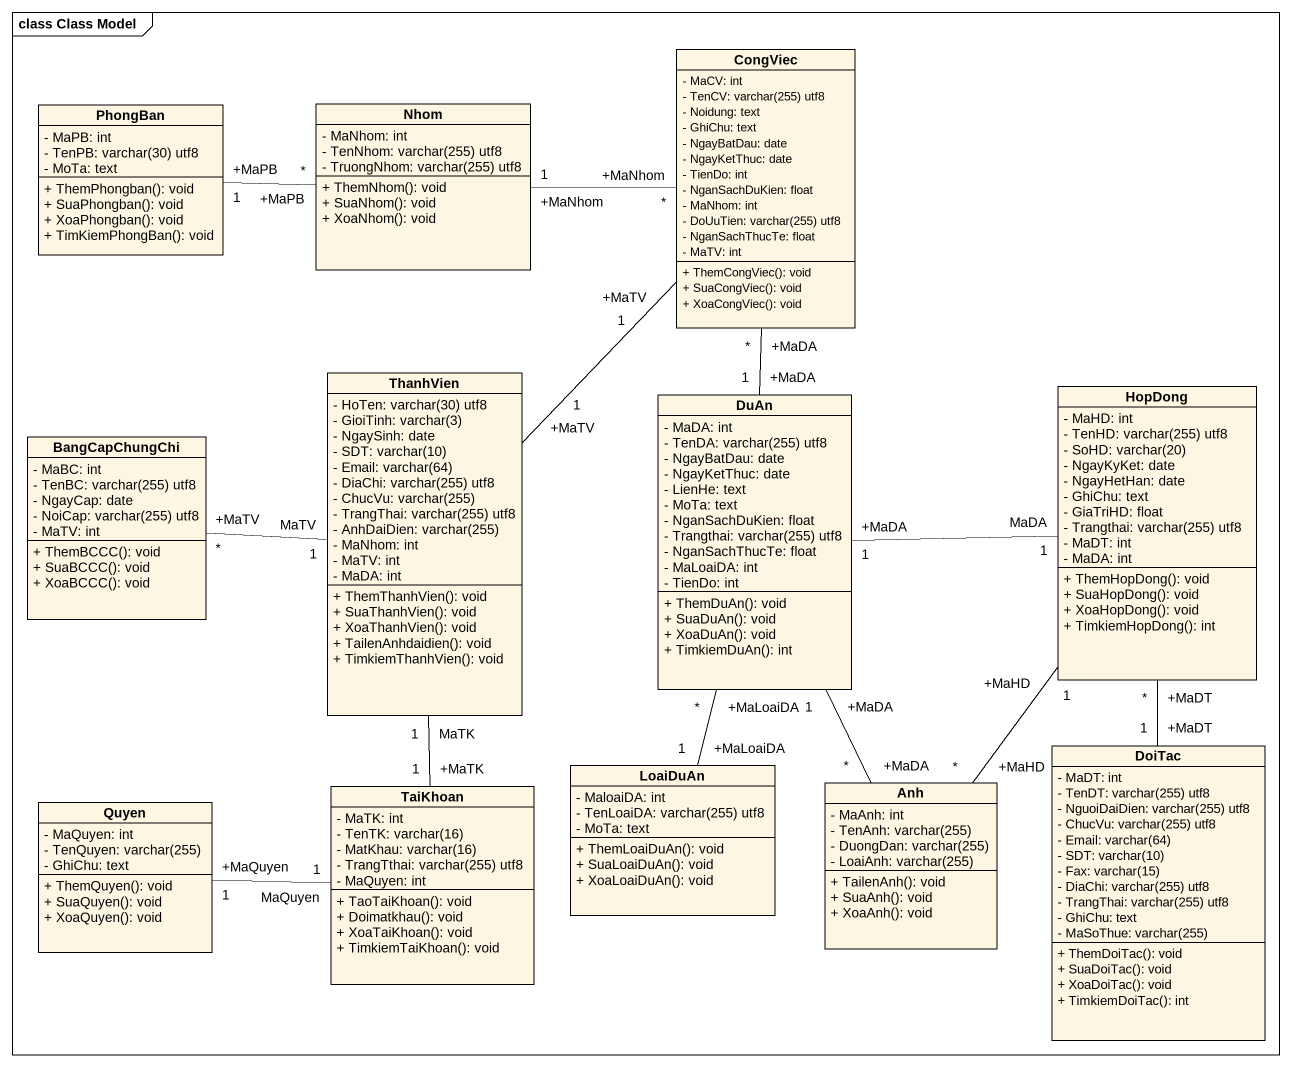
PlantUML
@startuml
mainframe class Class Model
hide circle
hide empty members
skinparam classAttributeIconSize 0
class CongViec {
  - MaCV: int
  {field} - TenCV: varchar(255) utf8
  - Noidung: text
  - GhiChu: text
  - NgayBatDau: date
  - NgayKetThuc: date
  - TienDo: int
  - NganSachDuKien: float
  - MaNhom: int
  {field} - DoUuTien: varchar(255) utf8
  - NganSachThucTe: float
  - MaTV: int
  + ThemCongViec(): void
  + SuaCongViec(): void
  + XoaCongViec(): void
}
class PhongBan {
  - MaPB: int
  {field} - TenPB: varchar(30) utf8
  - MoTa: text
  + ThemPhongban(): void
  + SuaPhongban(): void
  + XoaPhongban(): void
  + TimKiemPhongBan(): void
}
class Nhom {
  - MaNhom: int
  {field} - TenNhom: varchar(255) utf8
  {field} - TruongNhom: varchar(255) utf8
  + ThemNhom(): void
  + SuaNhom(): void
  + XoaNhom(): void
}
class ThanhVien {
  {field} - HoTen: varchar(30) utf8
  {field} - GioiTinh: varchar(3)
  - NgaySinh: date
  {field} - SDT: varchar(10)
  {field} - Email: varchar(64)
  {field} - DiaChi: varchar(255) utf8
  {field} - ChucVu: varchar(255)
  {field} - TrangThai: varchar(255) utf8
  {field} - AnhDaiDien: varchar(255)
  - MaNhom: int
  - MaTV: int
  - MaDA: int
  + ThemThanhVien(): void
  + SuaThanhVien(): void
  + XoaThanhVien(): void
  + TailenAnhdaidien(): void
  + TimkiemThanhVien(): void
}
class HopDong {
  - MaHD: int
  {field} - TenHD: varchar(255) utf8
  {field} - SoHD: varchar(20)
  - NgayKyKet: date
  - NgayHetHan: date
  - GhiChu: text
  - GiaTriHD: float
  {field} - Trangthai: varchar(255) utf8
  - MaDT: int
  - MaDA: int
  + ThemHopDong(): void
  + SuaHopDong(): void
  + XoaHopDong(): void
  + TimkiemHopDong(): int
}
class BangCapChungChi {
  - MaBC: int
  {field} - TenBC: varchar(255) utf8
  - NgayCap: date
  {field} - NoiCap: varchar(255) utf8
  - MaTV: int
  + ThemBCCC(): void
  + SuaBCCC(): void
  + XoaBCCC(): void
}
class DuAn {
  - MaDA: int
  {field} - TenDA: varchar(255) utf8
  - NgayBatDau: date
  - NgayKetThuc: date
  - LienHe: text
  - MoTa: text
  - NganSachDuKien: float
  {field} - Trangthai: varchar(255) utf8
  - NganSachThucTe: float
  - MaLoaiDA: int
  - TienDo: int
  + ThemDuAn(): void
  + SuaDuAn(): void
  + XoaDuAn(): void
  + TimkiemDuAn(): int
}
class LoaiDuAn {
  - MaloaiDA: int
  {field} - TenLoaiDA: varchar(255) utf8
  - MoTa: text
  + ThemLoaiDuAn(): void
  + SuaLoaiDuAn(): void
  + XoaLoaiDuAn(): void
}
class DoiTac {
  - MaDT: int
  {field} - TenDT: varchar(255) utf8
  {field} - NguoiDaiDien: varchar(255) utf8
  {field} - ChucVu: varchar(255) utf8
  {field} - Email: varchar(64)
  {field} - SDT: varchar(10)
  {field} - Fax: varchar(15)
  {field} - DiaChi: varchar(255) utf8
  {field} - TrangThai: varchar(255) utf8
  - GhiChu: text
  {field} - MaSoThue: varchar(255)
  + ThemDoiTac(): void
  + SuaDoiTac(): void
  + XoaDoiTac(): void
  + TimkiemDoiTac(): int
}
class Quyen {
  - MaQuyen: int
  {field} - TenQuyen: varchar(255)
  - GhiChu: text
  + ThemQuyen(): void
  + SuaQuyen(): void
  + XoaQuyen(): void
}
class TaiKhoan {
  - MaTK: int
  {field} - TenTK: varchar(16)
  {field} - MatKhau: varchar(16)
  {field} - TrangTthai: varchar(255) utf8
  - MaQuyen: int
  + TaoTaiKhoan(): void
  + Doimatkhau(): void
  + XoaTaiKhoan(): void
  + TimkiemTaiKhoan(): void
}
class Anh {
  - MaAnh: int
  {field} - TenAnh: varchar(255)
  {field} - DuongDan: varchar(255)
  {field} - LoaiAnh: varchar(255)
  + TailenAnh(): void
  + SuaAnh(): void
  + XoaAnh(): void
}
CongViec "+MaNhom\n*" -left- "+MaNhom\n1" Nhom
CongViec "+MaDA\n*" -- "+MaDA\n1" DuAn
PhongBan "+MaPB\n1" -right- "+MaPB\n*" Nhom
ThanhVien "+MaTV\n1" -up- "+MaTV\n1" CongViec
BangCapChungChi "+MaTV\n*" -right- "MaTV\n1" ThanhVien
DuAn "+MaDA\n1" -right- "MaDA\n1" HopDong
DuAn "+MaDA\n1" -- "+MaDA\n*" Anh
LoaiDuAn "+MaLoaiDA\n1" -up- "+MaLoaiDA\n*" DuAn
DoiTac "+MaDT\n1" -up- "+MaDT\n*" HopDong
Quyen "+MaQuyen\n1" -right- "MaQuyen\n1" TaiKhoan
TaiKhoan "+MaTK\n1" -up- "MaTK\n1" ThanhVien
Anh "+MaHD\n*" -up- "+MaHD\n1" HopDong
@enduml
